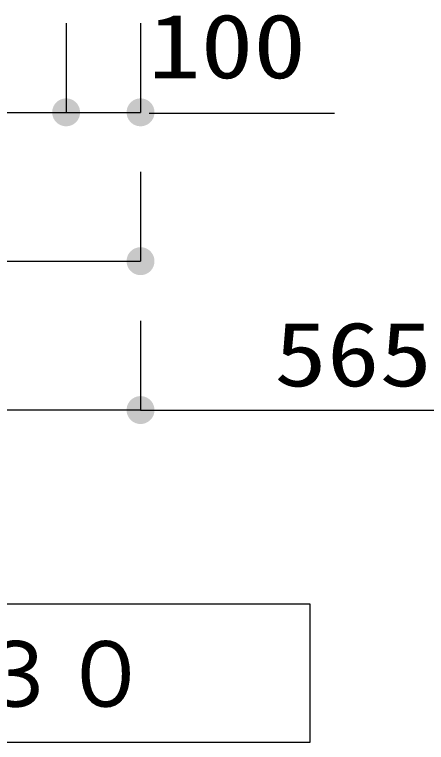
# Model space of a CAD drawing. Units: millimetres, scale not verified. Extents: x -8093 to 8093, y -5792 to 5792.
# Drawn here: x -4672 to -4119, y -4756 to -3778 of the extents above; entities that cross this region are included whole.
import ezdxf
from ezdxf.enums import TextEntityAlignment as Align

# ---------------------------------------------------------------- set-up
doc = ezdxf.new("R2010")
doc.units = ezdxf.units.MM
doc.header["$LTSCALE"] = 30
doc.layers.add('0-1_00クル-フ-0躯体', color=3, linetype='Continuous', lineweight=25)
doc.layers.add('0-4_00クル-フ-6寸法', color=132, linetype='Continuous', lineweight=25)
doc.styles.add('ＭＳ ゴシック', font='')
doc.styles.get('ＭＳ ゴシック').set_extended_font_data('MS Gothic')

msp = doc.modelspace()

# ---------------------------------------------------------------- linework, layer by layer
at = {"layer": '0-1_00クル-フ-0躯体'}
msp.add_lwpolyline([(-4275.18, -4569.55), (-4275.18, -4755.86), (-6304.51, -4755.86), (-6304.51, -4569.55)], close=True, dxfattribs=at)
at = {"layer": '0-4_00クル-フ-6寸法', "color": 4}
for p, q in [((-4602.91, -3789.43), (-4602.91, -3909.43)), ((-4602.91, -3789.43), (-4602.91, -3909.43)), ((-4502.9, -3789.43), (-4502.9, -3909.43)), ((-6202.91, -3909.43), (-4602.91, -3909.43)), ((-4602.91, -3909.43), (-4502.9, -3909.43)), ((-4491.13, -3910.49), (-4242.21, -3910.49)), ((-4502.91, -3989.37), (-4502.91, -4109.37)), ((-5102.91, -4109.37), (-4502.91, -4109.37)), ((-4502.91, -4189.37), (-4502.91, -4309.37)), ((-4502.91, -4189.37), (-4502.91, -4309.37)), ((-4502.91, -4309.37), (-6302.91, -4309.37)), ((-4502.91, -4309.37), (-3937.71, -4309.37))]:
    msp.add_line(p, q, dxfattribs=at)
at = {"layer": '0-4_00クル-フ-6寸法'}
for points in [[(-4602.91, -3909.43), (-4608.7, -3891.6), (-4606.42, -3891.01)], [(-4602.91, -3909.43), (-4608.7, -3891.6), (-4606.42, -3891.01)], [(-4602.91, -3909.43), (-4606.42, -3891.01), (-4604.08, -3890.72)], [(-4602.91, -3909.43), (-4606.42, -3891.01), (-4604.08, -3890.72)], [(-4602.91, -3909.43), (-4604.08, -3890.72), (-4601.73, -3890.72)], [(-4602.91, -3909.43), (-4604.08, -3890.72), (-4601.73, -3890.72)], [(-4602.91, -3909.43), (-4601.73, -3890.72), (-4599.39, -3891.01)], [(-4602.91, -3909.43), (-4601.73, -3890.72), (-4599.39, -3891.01)], [(-4602.91, -3909.43), (-4599.39, -3891.01), (-4597.11, -3891.6)], [(-4602.91, -3909.43), (-4599.39, -3891.01), (-4597.11, -3891.6)], [(-4502.9, -3909.43), (-4508.7, -3891.6), (-4506.42, -3891.01)], [(-4502.9, -3909.43), (-4506.42, -3891.01), (-4504.08, -3890.72)], [(-4502.9, -3909.43), (-4504.08, -3890.72), (-4501.72, -3890.72)], [(-4502.9, -3909.43), (-4501.72, -3890.72), (-4499.39, -3891.01)], [(-4502.9, -3909.43), (-4499.39, -3891.01), (-4497.11, -3891.6)], [(-4602.91, -3909.43), (-4620.34, -3902.53), (-4619.34, -3900.4)], [(-4602.91, -3909.43), (-4620.34, -3902.53), (-4619.34, -3900.4)], [(-4602.91, -3909.43), (-4619.34, -3900.4), (-4618.08, -3898.41)], [(-4602.91, -3909.43), (-4619.34, -3900.4), (-4618.08, -3898.41)], [(-4602.91, -3909.43), (-4618.08, -3898.41), (-4616.58, -3896.59)], [(-4602.91, -3909.43), (-4618.08, -3898.41), (-4616.58, -3896.59)], [(-4602.91, -3909.43), (-4616.58, -3896.59), (-4614.86, -3894.98)], [(-4602.91, -3909.43), (-4616.58, -3896.59), (-4614.86, -3894.98)], [(-4602.91, -3909.43), (-4614.86, -3894.98), (-4612.95, -3893.6)], [(-4602.91, -3909.43), (-4614.86, -3894.98), (-4612.95, -3893.6)], [(-4602.91, -3909.43), (-4612.95, -3893.6), (-4610.89, -3892.46)], [(-4602.91, -3909.43), (-4612.95, -3893.6), (-4610.89, -3892.46)], [(-4602.91, -3909.43), (-4610.89, -3892.46), (-4608.7, -3891.6)], [(-4602.91, -3909.43), (-4610.89, -3892.46), (-4608.7, -3891.6)], [(-4602.91, -3909.43), (-4597.11, -3891.6), (-4594.92, -3892.46)], [(-4602.91, -3909.43), (-4597.11, -3891.6), (-4594.92, -3892.46)], [(-4602.91, -3909.43), (-4594.92, -3892.46), (-4592.86, -3893.6)], [(-4602.91, -3909.43), (-4594.92, -3892.46), (-4592.86, -3893.6)], [(-4602.91, -3909.43), (-4592.86, -3893.6), (-4590.96, -3894.98)], [(-4602.91, -3909.43), (-4592.86, -3893.6), (-4590.96, -3894.98)], [(-4602.91, -3909.43), (-4590.96, -3894.98), (-4589.24, -3896.59)], [(-4602.91, -3909.43), (-4590.96, -3894.98), (-4589.24, -3896.59)], [(-4602.91, -3909.43), (-4589.24, -3896.59), (-4587.74, -3898.41)], [(-4602.91, -3909.43), (-4589.24, -3896.59), (-4587.74, -3898.41)], [(-4602.91, -3909.43), (-4587.74, -3898.41), (-4586.48, -3900.4)], [(-4602.91, -3909.43), (-4587.74, -3898.41), (-4586.48, -3900.4)], [(-4602.91, -3909.43), (-4586.48, -3900.4), (-4585.47, -3902.53)], [(-4602.91, -3909.43), (-4586.48, -3900.4), (-4585.47, -3902.53)], [(-4502.9, -3909.43), (-4520.34, -3902.53), (-4519.33, -3900.4)], [(-4502.9, -3909.43), (-4519.33, -3900.4), (-4518.07, -3898.41)], [(-4502.9, -3909.43), (-4518.07, -3898.41), (-4516.57, -3896.59)], [(-4502.9, -3909.43), (-4516.57, -3896.59), (-4514.85, -3894.98)], [(-4502.9, -3909.43), (-4514.85, -3894.98), (-4512.95, -3893.6)], [(-4502.9, -3909.43), (-4512.95, -3893.6), (-4510.89, -3892.46)], [(-4502.9, -3909.43), (-4510.89, -3892.46), (-4508.7, -3891.6)], [(-4502.9, -3909.43), (-4497.11, -3891.6), (-4494.92, -3892.46)], [(-4502.9, -3909.43), (-4494.92, -3892.46), (-4492.85, -3893.6)], [(-4502.9, -3909.43), (-4492.85, -3893.6), (-4490.95, -3894.98)], [(-4502.9, -3909.43), (-4490.95, -3894.98), (-4489.23, -3896.59)], [(-4502.9, -3909.43), (-4489.23, -3896.59), (-4487.73, -3898.41)], [(-4502.9, -3909.43), (-4487.73, -3898.41), (-4486.47, -3900.4)], [(-4502.9, -3909.43), (-4486.47, -3900.4), (-4485.47, -3902.53)], [(-4602.91, -3909.43), (-4621.66, -3909.43), (-4621.51, -3907.08)], [(-4602.91, -3909.43), (-4621.66, -3909.43), (-4621.51, -3907.08)], [(-4602.91, -3909.43), (-4621.51, -3911.78), (-4621.66, -3909.43)], [(-4602.91, -3909.43), (-4621.51, -3911.78), (-4621.66, -3909.43)], [(-4602.91, -3909.43), (-4621.51, -3907.08), (-4621.07, -3904.77)], [(-4602.91, -3909.43), (-4621.51, -3907.08), (-4621.07, -3904.77)], [(-4602.91, -3909.43), (-4621.07, -3914.09), (-4621.51, -3911.78)], [(-4602.91, -3909.43), (-4621.07, -3914.09), (-4621.51, -3911.78)], [(-4602.91, -3909.43), (-4621.07, -3904.77), (-4620.34, -3902.53)], [(-4602.91, -3909.43), (-4621.07, -3904.77), (-4620.34, -3902.53)], [(-4602.91, -3909.43), (-4620.34, -3916.33), (-4621.07, -3914.09)], [(-4602.91, -3909.43), (-4620.34, -3916.33), (-4621.07, -3914.09)], [(-4602.91, -3909.43), (-4619.34, -3918.46), (-4620.34, -3916.33)], [(-4602.91, -3909.43), (-4619.34, -3918.46), (-4620.34, -3916.33)], [(-4602.91, -3909.43), (-4618.08, -3920.45), (-4619.34, -3918.46)], [(-4602.91, -3909.43), (-4618.08, -3920.45), (-4619.34, -3918.46)], [(-4602.91, -3909.43), (-4616.58, -3922.26), (-4618.08, -3920.45)], [(-4602.91, -3909.43), (-4616.58, -3922.26), (-4618.08, -3920.45)], [(-4602.91, -3909.43), (-4614.86, -3923.88), (-4616.58, -3922.26)], [(-4602.91, -3909.43), (-4614.86, -3923.88), (-4616.58, -3922.26)], [(-4602.91, -3909.43), (-4612.95, -3925.26), (-4614.86, -3923.88)], [(-4602.91, -3909.43), (-4612.95, -3925.26), (-4614.86, -3923.88)], [(-4602.91, -3909.43), (-4610.89, -3926.39), (-4612.95, -3925.26)], [(-4602.91, -3909.43), (-4610.89, -3926.39), (-4612.95, -3925.26)], [(-4602.91, -3909.43), (-4608.7, -3927.26), (-4610.89, -3926.39)], [(-4602.91, -3909.43), (-4608.7, -3927.26), (-4610.89, -3926.39)], [(-4602.91, -3909.43), (-4606.42, -3927.85), (-4608.7, -3927.26)], [(-4602.91, -3909.43), (-4606.42, -3927.85), (-4608.7, -3927.26)], [(-4602.91, -3909.43), (-4604.08, -3928.14), (-4606.42, -3927.85)], [(-4602.91, -3909.43), (-4604.08, -3928.14), (-4606.42, -3927.85)], [(-4602.91, -3909.43), (-4601.73, -3928.14), (-4604.08, -3928.14)], [(-4602.91, -3909.43), (-4601.73, -3928.14), (-4604.08, -3928.14)], [(-4602.91, -3909.43), (-4585.47, -3902.53), (-4584.75, -3904.77)], [(-4602.91, -3909.43), (-4585.47, -3902.53), (-4584.75, -3904.77)], [(-4602.91, -3909.43), (-4584.75, -3904.77), (-4584.31, -3907.08)], [(-4602.91, -3909.43), (-4584.75, -3904.77), (-4584.31, -3907.08)], [(-4602.91, -3909.43), (-4584.31, -3907.08), (-4584.16, -3909.43)], [(-4602.91, -3909.43), (-4584.31, -3907.08), (-4584.16, -3909.43)], [(-4602.91, -3909.43), (-4599.39, -3927.85), (-4601.73, -3928.14)], [(-4602.91, -3909.43), (-4597.11, -3927.26), (-4599.39, -3927.85)], [(-4602.91, -3909.43), (-4594.92, -3926.39), (-4597.11, -3927.26)], [(-4602.91, -3909.43), (-4592.86, -3925.26), (-4594.92, -3926.39)], [(-4602.91, -3909.43), (-4590.96, -3923.88), (-4592.86, -3925.26)], [(-4602.91, -3909.43), (-4589.24, -3922.26), (-4590.96, -3923.88)], [(-4602.91, -3909.43), (-4587.74, -3920.45), (-4589.24, -3922.26)], [(-4602.91, -3909.43), (-4586.48, -3918.46), (-4587.74, -3920.45)], [(-4602.91, -3909.43), (-4585.47, -3916.33), (-4586.48, -3918.46)], [(-4602.91, -3909.43), (-4584.75, -3914.09), (-4585.47, -3916.33)], [(-4602.91, -3909.43), (-4584.31, -3911.78), (-4584.75, -3914.09)], [(-4602.91, -3909.43), (-4584.16, -3909.43), (-4584.31, -3911.78)], [(-4602.91, -3909.43), (-4599.39, -3927.85), (-4601.73, -3928.14)], [(-4602.91, -3909.43), (-4597.11, -3927.26), (-4599.39, -3927.85)], [(-4602.91, -3909.43), (-4594.92, -3926.39), (-4597.11, -3927.26)], [(-4602.91, -3909.43), (-4592.86, -3925.26), (-4594.92, -3926.39)], [(-4602.91, -3909.43), (-4590.96, -3923.88), (-4592.86, -3925.26)], [(-4602.91, -3909.43), (-4589.24, -3922.26), (-4590.96, -3923.88)], [(-4602.91, -3909.43), (-4587.74, -3920.45), (-4589.24, -3922.26)], [(-4602.91, -3909.43), (-4586.48, -3918.46), (-4587.74, -3920.45)], [(-4602.91, -3909.43), (-4585.47, -3916.33), (-4586.48, -3918.46)], [(-4602.91, -3909.43), (-4584.75, -3914.09), (-4585.47, -3916.33)], [(-4602.91, -3909.43), (-4584.31, -3911.78), (-4584.75, -3914.09)], [(-4602.91, -3909.43), (-4584.16, -3909.43), (-4584.31, -3911.78)], [(-4502.9, -3909.43), (-4521.65, -3909.43), (-4521.5, -3907.08)], [(-4502.9, -3909.43), (-4521.5, -3911.78), (-4521.65, -3909.43)], [(-4502.9, -3909.43), (-4521.5, -3907.08), (-4521.06, -3904.77)], [(-4502.9, -3909.43), (-4521.06, -3914.09), (-4521.5, -3911.78)], [(-4502.9, -3909.43), (-4521.06, -3904.77), (-4520.34, -3902.53)], [(-4502.9, -3909.43), (-4520.34, -3916.33), (-4521.06, -3914.09)], [(-4502.9, -3909.43), (-4519.33, -3918.46), (-4520.34, -3916.33)], [(-4502.9, -3909.43), (-4518.07, -3920.45), (-4519.33, -3918.46)], [(-4502.9, -3909.43), (-4516.57, -3922.26), (-4518.07, -3920.45)], [(-4502.9, -3909.43), (-4514.85, -3923.88), (-4516.57, -3922.26)], [(-4502.9, -3909.43), (-4512.95, -3925.26), (-4514.85, -3923.88)], [(-4502.9, -3909.43), (-4510.89, -3926.39), (-4512.95, -3925.26)], [(-4502.9, -3909.43), (-4508.7, -3927.26), (-4510.89, -3926.39)], [(-4502.9, -3909.43), (-4506.42, -3927.85), (-4508.7, -3927.26)], [(-4502.9, -3909.43), (-4504.08, -3928.14), (-4506.42, -3927.85)], [(-4502.9, -3909.43), (-4501.72, -3928.14), (-4504.08, -3928.14)], [(-4502.9, -3909.43), (-4485.47, -3902.53), (-4484.74, -3904.77)], [(-4502.9, -3909.43), (-4484.74, -3904.77), (-4484.3, -3907.08)], [(-4502.9, -3909.43), (-4484.3, -3907.08), (-4484.15, -3909.43)], [(-4502.9, -3909.43), (-4499.39, -3927.85), (-4501.72, -3928.14)], [(-4502.9, -3909.43), (-4497.11, -3927.26), (-4499.39, -3927.85)], [(-4502.9, -3909.43), (-4494.92, -3926.39), (-4497.11, -3927.26)], [(-4502.9, -3909.43), (-4492.85, -3925.26), (-4494.92, -3926.39)], [(-4502.9, -3909.43), (-4490.95, -3923.88), (-4492.85, -3925.26)], [(-4502.9, -3909.43), (-4489.23, -3922.26), (-4490.95, -3923.88)], [(-4502.9, -3909.43), (-4487.73, -3920.45), (-4489.23, -3922.26)], [(-4502.9, -3909.43), (-4486.47, -3918.46), (-4487.73, -3920.45)], [(-4502.9, -3909.43), (-4485.47, -3916.33), (-4486.47, -3918.46)], [(-4502.9, -3909.43), (-4484.74, -3914.09), (-4485.47, -3916.33)], [(-4502.9, -3909.43), (-4484.3, -3911.78), (-4484.74, -3914.09)], [(-4502.9, -3909.43), (-4484.15, -3909.43), (-4484.3, -3911.78)], [(-4502.91, -4109.37), (-4518.08, -4098.35), (-4516.58, -4096.53)], [(-4502.91, -4109.37), (-4516.58, -4096.53), (-4514.86, -4094.92)], [(-4502.91, -4109.37), (-4514.86, -4094.92), (-4512.95, -4093.54)], [(-4502.91, -4109.37), (-4512.95, -4093.54), (-4510.89, -4092.4)], [(-4502.91, -4109.37), (-4510.89, -4092.4), (-4508.7, -4091.54)], [(-4502.91, -4109.37), (-4508.7, -4091.54), (-4506.42, -4090.95)], [(-4502.91, -4109.37), (-4506.42, -4090.95), (-4504.08, -4090.66)], [(-4502.91, -4109.37), (-4504.08, -4090.66), (-4501.73, -4090.66)], [(-4502.91, -4109.37), (-4501.73, -4090.66), (-4499.39, -4090.95)], [(-4502.91, -4109.37), (-4499.39, -4090.95), (-4497.11, -4091.54)], [(-4502.91, -4109.37), (-4497.11, -4091.54), (-4494.92, -4092.4)], [(-4502.91, -4109.37), (-4494.92, -4092.4), (-4492.86, -4093.54)], [(-4502.91, -4109.37), (-4492.86, -4093.54), (-4490.96, -4094.92)], [(-4502.91, -4109.37), (-4490.96, -4094.92), (-4489.24, -4096.53)], [(-4502.91, -4109.37), (-4489.24, -4096.53), (-4487.74, -4098.35)], [(-4502.91, -4109.37), (-4521.51, -4107.02), (-4521.07, -4104.71)], [(-4502.91, -4109.37), (-4521.07, -4104.71), (-4520.34, -4102.47)], [(-4502.91, -4109.37), (-4520.34, -4102.47), (-4519.34, -4100.34)], [(-4502.91, -4109.37), (-4519.34, -4100.34), (-4518.08, -4098.35)], [(-4502.91, -4109.37), (-4487.74, -4098.35), (-4486.48, -4100.34)], [(-4502.91, -4109.37), (-4486.48, -4100.34), (-4485.47, -4102.47)], [(-4502.91, -4109.37), (-4485.47, -4102.47), (-4484.75, -4104.71)], [(-4502.91, -4109.37), (-4484.75, -4104.71), (-4484.31, -4107.02)], [(-4502.91, -4109.37), (-4521.66, -4109.37), (-4521.51, -4107.02)], [(-4502.91, -4109.37), (-4521.51, -4111.72), (-4521.66, -4109.37)], [(-4502.91, -4109.37), (-4521.07, -4114.03), (-4521.51, -4111.72)], [(-4502.91, -4109.37), (-4520.34, -4116.27), (-4521.07, -4114.03)], [(-4502.91, -4109.37), (-4519.34, -4118.4), (-4520.34, -4116.27)], [(-4502.91, -4109.37), (-4518.08, -4120.39), (-4519.34, -4118.4)], [(-4502.91, -4109.37), (-4516.58, -4122.2), (-4518.08, -4120.39)], [(-4502.91, -4109.37), (-4514.86, -4123.82), (-4516.58, -4122.2)], [(-4502.91, -4109.37), (-4512.95, -4125.2), (-4514.86, -4123.82)], [(-4502.91, -4109.37), (-4510.89, -4126.33), (-4512.95, -4125.2)], [(-4502.91, -4109.37), (-4508.7, -4127.2), (-4510.89, -4126.33)], [(-4502.91, -4109.37), (-4506.42, -4127.79), (-4508.7, -4127.2)], [(-4502.91, -4109.37), (-4504.08, -4128.08), (-4506.42, -4127.79)], [(-4502.91, -4109.37), (-4501.73, -4128.08), (-4504.08, -4128.08)], [(-4502.91, -4109.37), (-4484.31, -4107.02), (-4484.16, -4109.37)], [(-4502.91, -4109.37), (-4499.39, -4127.79), (-4501.73, -4128.08)], [(-4502.91, -4109.37), (-4497.11, -4127.2), (-4499.39, -4127.79)], [(-4502.91, -4109.37), (-4494.92, -4126.33), (-4497.11, -4127.2)], [(-4502.91, -4109.37), (-4492.86, -4125.2), (-4494.92, -4126.33)], [(-4502.91, -4109.37), (-4490.96, -4123.82), (-4492.86, -4125.2)], [(-4502.91, -4109.37), (-4489.24, -4122.2), (-4490.96, -4123.82)], [(-4502.91, -4109.37), (-4487.74, -4120.39), (-4489.24, -4122.2)], [(-4502.91, -4109.37), (-4486.48, -4118.4), (-4487.74, -4120.39)], [(-4502.91, -4109.37), (-4485.47, -4116.27), (-4486.48, -4118.4)], [(-4502.91, -4109.37), (-4484.75, -4114.03), (-4485.47, -4116.27)], [(-4502.91, -4109.37), (-4484.31, -4111.72), (-4484.75, -4114.03)], [(-4502.91, -4109.37), (-4484.16, -4109.37), (-4484.31, -4111.72)], [(-4502.91, -4309.37), (-4512.95, -4293.54), (-4510.89, -4292.4)], [(-4502.91, -4309.37), (-4512.95, -4293.54), (-4510.89, -4292.4)], [(-4502.91, -4309.37), (-4510.89, -4292.4), (-4508.7, -4291.54)], [(-4502.91, -4309.37), (-4510.89, -4292.4), (-4508.7, -4291.54)], [(-4502.91, -4309.37), (-4508.7, -4291.54), (-4506.42, -4290.95)], [(-4502.91, -4309.37), (-4508.7, -4291.54), (-4506.42, -4290.95)], [(-4502.91, -4309.37), (-4506.42, -4290.95), (-4504.08, -4290.66)], [(-4502.91, -4309.37), (-4506.42, -4290.95), (-4504.08, -4290.66)], [(-4502.91, -4309.37), (-4504.08, -4290.66), (-4501.73, -4290.66)], [(-4502.91, -4309.37), (-4504.08, -4290.66), (-4501.73, -4290.66)], [(-4502.91, -4309.37), (-4501.73, -4290.66), (-4499.39, -4290.95)], [(-4502.91, -4309.37), (-4501.73, -4290.66), (-4499.39, -4290.95)], [(-4502.91, -4309.37), (-4499.39, -4290.95), (-4497.11, -4291.54)], [(-4502.91, -4309.37), (-4499.39, -4290.95), (-4497.11, -4291.54)], [(-4502.91, -4309.37), (-4497.11, -4291.54), (-4494.92, -4292.4)], [(-4502.91, -4309.37), (-4497.11, -4291.54), (-4494.92, -4292.4)], [(-4502.91, -4309.37), (-4494.92, -4292.4), (-4492.86, -4293.54)], [(-4502.91, -4309.37), (-4494.92, -4292.4), (-4492.86, -4293.54)], [(-4502.91, -4309.37), (-4520.34, -4302.47), (-4519.34, -4300.34)], [(-4502.91, -4309.37), (-4520.34, -4302.47), (-4519.34, -4300.34)], [(-4502.91, -4309.37), (-4519.34, -4300.34), (-4518.08, -4298.35)], [(-4502.91, -4309.37), (-4519.34, -4300.34), (-4518.08, -4298.35)], [(-4502.91, -4309.37), (-4518.08, -4298.35), (-4516.58, -4296.53)], [(-4502.91, -4309.37), (-4518.08, -4298.35), (-4516.58, -4296.53)], [(-4502.91, -4309.37), (-4516.58, -4296.53), (-4514.86, -4294.92)], [(-4502.91, -4309.37), (-4516.58, -4296.53), (-4514.86, -4294.92)], [(-4502.91, -4309.37), (-4514.86, -4294.92), (-4512.95, -4293.54)], [(-4502.91, -4309.37), (-4514.86, -4294.92), (-4512.95, -4293.54)], [(-4502.91, -4309.37), (-4492.86, -4293.54), (-4490.96, -4294.92)], [(-4502.91, -4309.37), (-4492.86, -4293.54), (-4490.96, -4294.92)], [(-4502.91, -4309.37), (-4490.96, -4294.92), (-4489.24, -4296.53)], [(-4502.91, -4309.37), (-4490.96, -4294.92), (-4489.24, -4296.53)], [(-4502.91, -4309.37), (-4489.24, -4296.53), (-4487.74, -4298.35)], [(-4502.91, -4309.37), (-4489.24, -4296.53), (-4487.74, -4298.35)], [(-4502.91, -4309.37), (-4487.74, -4298.35), (-4486.48, -4300.34)], [(-4502.91, -4309.37), (-4487.74, -4298.35), (-4486.48, -4300.34)], [(-4502.91, -4309.37), (-4486.48, -4300.34), (-4485.47, -4302.47)], [(-4502.91, -4309.37), (-4486.48, -4300.34), (-4485.47, -4302.47)], [(-4502.91, -4309.37), (-4521.66, -4309.37), (-4521.51, -4307.02)], [(-4502.91, -4309.37), (-4521.66, -4309.37), (-4521.51, -4307.02)], [(-4502.91, -4309.37), (-4521.51, -4311.72), (-4521.66, -4309.37)], [(-4502.91, -4309.37), (-4521.51, -4311.72), (-4521.66, -4309.37)], [(-4502.91, -4309.37), (-4521.51, -4307.02), (-4521.07, -4304.71)], [(-4502.91, -4309.37), (-4521.51, -4307.02), (-4521.07, -4304.71)], [(-4502.91, -4309.37), (-4521.07, -4314.03), (-4521.51, -4311.72)], [(-4502.91, -4309.37), (-4521.07, -4314.03), (-4521.51, -4311.72)], [(-4502.91, -4309.37), (-4521.07, -4304.71), (-4520.34, -4302.47)], [(-4502.91, -4309.37), (-4521.07, -4304.71), (-4520.34, -4302.47)], [(-4502.91, -4309.37), (-4520.34, -4316.27), (-4521.07, -4314.03)], [(-4502.91, -4309.37), (-4520.34, -4316.27), (-4521.07, -4314.03)], [(-4502.91, -4309.37), (-4519.34, -4318.4), (-4520.34, -4316.27)], [(-4502.91, -4309.37), (-4519.34, -4318.4), (-4520.34, -4316.27)], [(-4502.91, -4309.37), (-4518.08, -4320.39), (-4519.34, -4318.4)], [(-4502.91, -4309.37), (-4518.08, -4320.39), (-4519.34, -4318.4)], [(-4502.91, -4309.37), (-4516.58, -4322.2), (-4518.08, -4320.39)], [(-4502.91, -4309.37), (-4516.58, -4322.2), (-4518.08, -4320.39)], [(-4502.91, -4309.37), (-4514.86, -4323.82), (-4516.58, -4322.2)], [(-4502.91, -4309.37), (-4514.86, -4323.82), (-4516.58, -4322.2)], [(-4502.91, -4309.37), (-4512.95, -4325.2), (-4514.86, -4323.82)], [(-4502.91, -4309.37), (-4512.95, -4325.2), (-4514.86, -4323.82)], [(-4502.91, -4309.37), (-4510.89, -4326.33), (-4512.95, -4325.2)], [(-4502.91, -4309.37), (-4510.89, -4326.33), (-4512.95, -4325.2)], [(-4502.91, -4309.37), (-4508.7, -4327.2), (-4510.89, -4326.33)], [(-4502.91, -4309.37), (-4508.7, -4327.2), (-4510.89, -4326.33)], [(-4502.91, -4309.37), (-4506.42, -4327.79), (-4508.7, -4327.2)], [(-4502.91, -4309.37), (-4506.42, -4327.79), (-4508.7, -4327.2)], [(-4502.91, -4309.37), (-4504.08, -4328.08), (-4506.42, -4327.79)], [(-4502.91, -4309.37), (-4504.08, -4328.08), (-4506.42, -4327.79)], [(-4502.91, -4309.37), (-4501.73, -4328.08), (-4504.08, -4328.08)], [(-4502.91, -4309.37), (-4501.73, -4328.08), (-4504.08, -4328.08)], [(-4502.91, -4309.37), (-4485.47, -4302.47), (-4484.75, -4304.71)], [(-4502.91, -4309.37), (-4485.47, -4302.47), (-4484.75, -4304.71)], [(-4502.91, -4309.37), (-4484.75, -4304.71), (-4484.31, -4307.02)], [(-4502.91, -4309.37), (-4484.75, -4304.71), (-4484.31, -4307.02)], [(-4502.91, -4309.37), (-4484.31, -4307.02), (-4484.16, -4309.37)], [(-4502.91, -4309.37), (-4484.31, -4307.02), (-4484.16, -4309.37)], [(-4502.91, -4309.37), (-4499.39, -4327.79), (-4501.73, -4328.08)], [(-4502.91, -4309.37), (-4497.11, -4327.2), (-4499.39, -4327.79)], [(-4502.91, -4309.37), (-4494.92, -4326.33), (-4497.11, -4327.2)], [(-4502.91, -4309.37), (-4492.86, -4325.2), (-4494.92, -4326.33)], [(-4502.91, -4309.37), (-4490.96, -4323.82), (-4492.86, -4325.2)], [(-4502.91, -4309.37), (-4489.24, -4322.2), (-4490.96, -4323.82)], [(-4502.91, -4309.37), (-4487.74, -4320.39), (-4489.24, -4322.2)], [(-4502.91, -4309.37), (-4486.48, -4318.4), (-4487.74, -4320.39)], [(-4502.91, -4309.37), (-4485.47, -4316.27), (-4486.48, -4318.4)], [(-4502.91, -4309.37), (-4484.75, -4314.03), (-4485.47, -4316.27)], [(-4502.91, -4309.37), (-4484.31, -4311.72), (-4484.75, -4314.03)], [(-4502.91, -4309.37), (-4484.16, -4309.37), (-4484.31, -4311.72)], [(-4502.91, -4309.37), (-4499.39, -4327.79), (-4501.73, -4328.08)], [(-4502.91, -4309.37), (-4497.11, -4327.2), (-4499.39, -4327.79)], [(-4502.91, -4309.37), (-4494.92, -4326.33), (-4497.11, -4327.2)], [(-4502.91, -4309.37), (-4492.86, -4325.2), (-4494.92, -4326.33)], [(-4502.91, -4309.37), (-4490.96, -4323.82), (-4492.86, -4325.2)], [(-4502.91, -4309.37), (-4489.24, -4322.2), (-4490.96, -4323.82)], [(-4502.91, -4309.37), (-4487.74, -4320.39), (-4489.24, -4322.2)], [(-4502.91, -4309.37), (-4486.48, -4318.4), (-4487.74, -4320.39)], [(-4502.91, -4309.37), (-4485.47, -4316.27), (-4486.48, -4318.4)], [(-4502.91, -4309.37), (-4484.75, -4314.03), (-4485.47, -4316.27)], [(-4502.91, -4309.37), (-4484.31, -4311.72), (-4484.75, -4314.03)], [(-4502.91, -4309.37), (-4484.16, -4309.37), (-4484.31, -4311.72)]]:
    msp.add_solid(points, dxfattribs=at)

# ---------------------------------------------------------------- texts
at = {"layer": '0-1_00クル-フ-0躯体', "color": 4, "style": 'ＭＳ ゴシック'}
msp.add_text('Ｓ＝１／３０', height=87.98, dxfattribs=at).set_placement((-5209.71, -4734.16), align=Align.BOTTOM_LEFT)
at = {"layer": '0-4_00クル-フ-6寸法', "color": 3, "style": 'ＭＳ ゴシック', "width": 1.2}
for s, p in [('100', (-4492.8, -3889.68)), ('565', (-4323.17, -4303.52))]:
    msp.add_text(s, height=86.66, dxfattribs=at).set_placement(p, align=Align.BOTTOM_LEFT)

doc.saveas('drawing.dxf')
